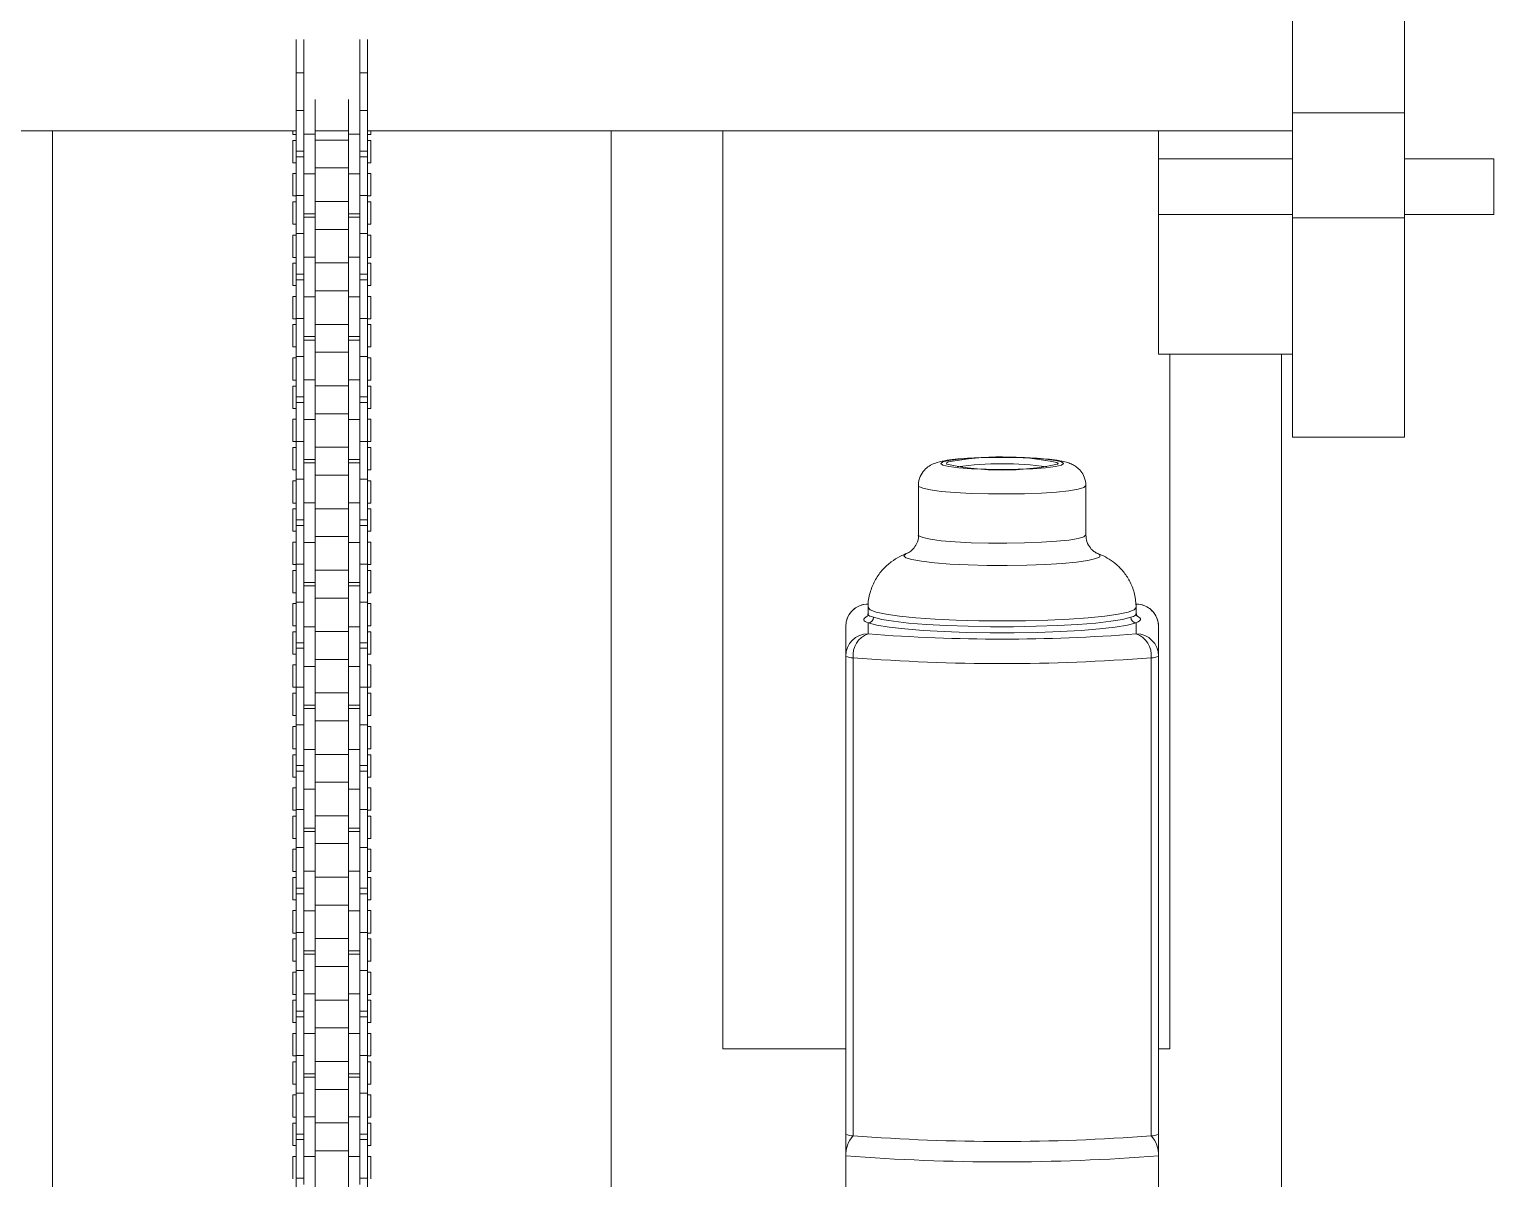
# Model space of a CAD drawing. Header units: millimetres. Extents: x 174 to 988, y 116 to 750.
# Drawn here: x 301.5 to 367.1, y 560.5 to 612 of the extents above; entities that cross this region are included whole.
import ezdxf

# ---------------------------------------------------------------- set-up
doc = ezdxf.new("R2010")
doc.units = ezdxf.units.MM

msp = doc.modelspace()

# ---------------------------------------------------------------- linework, layer by layer
at = {"color": 7, "linetype": 'Continuous', "lineweight": 15}
for p, q in [((358.084, 612.455), (358.084, 607.455)), ((363.084, 612.455), (363.084, 608.257)), ((313.484, 611.539), (313.484, 610.05)), ((313.834, 611.539), (313.834, 610.05)), ((316.334, 611.539), (316.334, 610.05)), ((316.684, 611.539), (316.684, 610.05)), ((313.484, 610.05), (313.834, 610.05)), ((313.484, 610.05), (313.484, 608.356)), ((313.834, 610.05), (313.834, 608.556)), ((316.684, 610.05), (316.334, 610.05)), ((316.334, 610.05), (316.334, 608.556)), ((316.684, 610.05), (316.684, 608.356)), ((313.484, 608.356), (313.484, 606.538)), ((313.484, 608.356), (313.834, 608.356)), ((313.834, 608.556), (313.834, 607.302)), ((314.334, 608.851), (314.334, 607.302)), ((315.834, 608.851), (315.834, 607.302)), ((316.334, 608.556), (316.334, 607.302)), ((316.684, 608.356), (316.334, 608.356)), ((316.684, 608.356), (316.684, 606.538)), ((363.084, 608.257), (358.084, 608.257)), ((363.084, 603.558), (363.084, 608.257)), ((313.484, 607.455), (272.084, 607.455)), ((302.584, 607.455), (302.584, 547.102)), ((313.334, 607.288), (313.334, 607.455)), ((313.334, 607.288), (313.484, 607.288)), ((313.484, 607.023), (313.334, 607.023)), ((313.334, 607.023), (313.334, 606.023)), ((313.834, 607.302), (314.334, 607.302)), ((313.834, 607.302), (313.834, 605.525)), ((315.834, 607.455), (314.334, 607.455)), ((314.334, 607.302), (314.334, 605.525)), ((314.334, 607.038), (315.834, 607.038)), ((316.334, 607.302), (315.834, 607.302)), ((315.834, 607.302), (315.834, 605.525)), ((316.334, 607.302), (316.334, 605.525)), ((358.084, 607.455), (316.684, 607.455)), ((316.684, 607.288), (316.834, 607.288)), ((316.834, 607.023), (316.684, 607.023)), ((316.834, 607.288), (316.834, 607.455)), ((316.834, 607.023), (316.834, 606.023)), ((327.584, 607.455), (327.584, 547.102)), ((332.584, 607.455), (332.584, 566.355)), ((352.084, 606.205), (352.084, 607.455)), ((358.084, 603.558), (358.084, 607.455)), ((313.484, 606.538), (313.834, 606.538)), ((313.484, 606.288), (313.484, 606.538)), ((313.834, 606.288), (313.484, 606.288)), ((313.484, 606.288), (313.484, 604.55)), ((316.334, 606.538), (316.684, 606.538)), ((316.684, 606.288), (316.334, 606.288)), ((316.684, 606.288), (316.684, 606.538)), ((316.684, 606.288), (316.684, 604.55)), ((313.334, 606.023), (313.484, 606.023)), ((315.834, 605.788), (314.334, 605.788)), ((316.684, 606.023), (316.834, 606.023)), ((358.084, 606.205), (352.084, 606.205)), ((352.084, 606.205), (352.084, 603.705)), ((367.084, 606.205), (363.084, 606.205)), ((367.084, 606.205), (367.084, 603.705)), ((313.484, 605.538), (313.334, 605.538)), ((313.334, 604.538), (313.334, 605.538)), ((313.834, 605.525), (313.834, 604.279)), ((313.834, 605.525), (314.334, 605.525)), ((314.334, 605.525), (314.334, 603.738)), ((316.334, 605.525), (315.834, 605.525)), ((315.834, 605.525), (315.834, 603.738)), ((316.334, 605.525), (316.334, 604.279)), ((316.834, 605.538), (316.684, 605.538)), ((316.834, 604.538), (316.834, 605.538)), ((313.334, 604.538), (313.484, 604.538)), ((313.484, 604.55), (313.834, 604.55)), ((313.484, 604.55), (313.484, 602.856)), ((313.834, 604.279), (313.834, 603.056)), ((314.334, 604.288), (315.834, 604.288)), ((316.684, 604.55), (316.334, 604.55)), ((316.334, 604.279), (316.334, 603.056)), ((316.684, 604.55), (316.684, 602.856)), ((316.684, 604.538), (316.834, 604.538)), ((313.484, 604.273), (313.334, 604.273)), ((313.334, 604.273), (313.334, 603.273)), ((313.834, 603.738), (314.334, 603.738)), ((314.334, 603.588), (314.334, 603.738)), ((315.834, 603.738), (316.334, 603.738)), ((315.834, 603.588), (315.834, 603.738)), ((316.834, 604.273), (316.684, 604.273)), ((316.834, 604.273), (316.834, 603.273)), ((352.084, 603.705), (358.084, 603.705)), ((352.084, 597.455), (352.084, 603.705)), ((363.084, 603.705), (367.084, 603.705)), ((313.334, 603.273), (313.484, 603.273)), ((314.334, 603.588), (313.834, 603.588)), ((313.834, 603.056), (313.834, 601.802)), ((314.334, 603.588), (314.334, 601.802)), ((315.834, 603.038), (314.334, 603.038)), ((316.334, 603.588), (315.834, 603.588)), ((315.834, 603.588), (315.834, 601.802)), ((316.334, 603.056), (316.334, 601.802)), ((316.684, 603.273), (316.834, 603.273)), ((363.084, 603.558), (358.084, 603.558)), ((358.084, 603.558), (358.084, 601.84)), ((363.084, 603.558), (363.084, 593.741)), ((313.484, 602.788), (313.334, 602.788)), ((313.334, 601.788), (313.334, 602.788)), ((313.484, 602.856), (313.484, 601.038)), ((313.484, 602.856), (313.834, 602.856)), ((316.684, 602.856), (316.334, 602.856)), ((316.684, 602.856), (316.684, 601.038)), ((316.834, 602.788), (316.684, 602.788)), ((316.834, 601.788), (316.834, 602.788)), ((313.334, 601.788), (313.484, 601.788)), ((313.834, 601.802), (314.334, 601.802)), ((313.834, 601.802), (313.834, 600.025)), ((314.334, 601.802), (314.334, 600.025)), ((316.334, 601.802), (315.834, 601.802)), ((315.834, 601.802), (315.834, 600.025)), ((316.334, 601.802), (316.334, 600.025)), ((316.684, 601.788), (316.834, 601.788)), ((358.084, 597.455), (358.084, 601.84)), ((313.484, 601.526), (313.334, 601.526)), ((313.334, 601.526), (313.334, 600.526)), ((313.484, 601.038), (313.834, 601.038)), ((313.484, 600.788), (313.484, 601.038)), ((314.334, 601.538), (315.834, 601.538)), ((316.334, 601.038), (316.684, 601.038)), ((316.834, 601.526), (316.684, 601.526)), ((316.684, 600.788), (316.684, 601.038)), ((316.834, 601.526), (316.834, 600.526)), ((313.334, 600.526), (313.484, 600.526)), ((313.834, 600.788), (313.484, 600.788)), ((313.484, 600.788), (313.484, 599.05)), ((316.684, 600.788), (316.334, 600.788)), ((316.684, 600.788), (316.684, 599.05)), ((316.684, 600.526), (316.834, 600.526)), ((313.484, 600.038), (313.334, 600.038)), ((313.334, 599.038), (313.334, 600.038)), ((313.834, 600.025), (313.834, 598.779)), ((313.834, 600.025), (314.334, 600.025)), ((315.834, 600.288), (314.334, 600.288)), ((314.334, 600.025), (314.334, 598.238)), ((316.334, 600.025), (315.834, 600.025)), ((315.834, 600.025), (315.834, 598.238)), ((316.334, 600.025), (316.334, 598.779)), ((316.834, 600.038), (316.684, 600.038)), ((316.834, 599.038), (316.834, 600.038)), ((313.334, 599.038), (313.484, 599.038)), ((313.484, 599.05), (313.834, 599.05)), ((313.484, 599.05), (313.484, 597.356)), ((316.684, 599.05), (316.334, 599.05)), ((316.684, 599.05), (316.684, 597.356)), ((316.684, 599.038), (316.834, 599.038)), ((313.484, 598.776), (313.334, 598.776)), ((313.334, 598.776), (313.334, 597.776)), ((313.834, 598.779), (313.834, 597.556)), ((314.334, 598.788), (315.834, 598.788)), ((316.334, 598.779), (316.334, 597.556)), ((316.834, 598.776), (316.684, 598.776)), ((316.834, 598.776), (316.834, 597.776)), ((313.334, 597.776), (313.484, 597.776)), ((313.834, 598.238), (314.334, 598.238)), ((314.334, 598.088), (313.834, 598.088)), ((314.334, 598.088), (314.334, 598.238)), ((314.334, 598.088), (314.334, 596.302)), ((315.834, 598.238), (316.334, 598.238)), ((315.834, 598.088), (315.834, 598.238)), ((316.334, 598.088), (315.834, 598.088)), ((315.834, 598.088), (315.834, 596.302)), ((316.684, 597.776), (316.834, 597.776)), ((313.484, 597.288), (313.334, 597.288)), ((313.334, 596.288), (313.334, 597.288)), ((313.484, 597.356), (313.484, 595.538)), ((313.484, 597.356), (313.834, 597.356)), ((313.834, 597.556), (313.834, 596.302)), ((315.834, 597.538), (314.334, 597.538)), ((316.334, 597.556), (316.334, 596.302)), ((316.684, 597.356), (316.334, 597.356)), ((316.684, 597.356), (316.684, 595.538)), ((316.834, 597.288), (316.684, 597.288)), ((316.834, 596.288), (316.834, 597.288)), ((352.084, 597.455), (358.084, 597.455)), ((352.584, 566.355), (352.584, 597.455)), ((357.584, 542.11), (357.584, 597.455)), ((358.084, 597.455), (358.084, 593.741)), ((313.334, 596.288), (313.484, 596.288)), ((313.484, 596.026), (313.334, 596.026)), ((313.334, 596.026), (313.334, 595.026)), ((313.834, 596.302), (314.334, 596.302)), ((313.834, 596.302), (313.834, 594.525)), ((314.334, 596.302), (314.334, 594.525)), ((314.334, 596.038), (315.834, 596.038)), ((316.334, 596.302), (315.834, 596.302)), ((315.834, 596.302), (315.834, 594.525)), ((316.334, 596.302), (316.334, 594.525)), ((316.684, 596.288), (316.834, 596.288)), ((316.834, 596.026), (316.684, 596.026)), ((316.834, 596.026), (316.834, 595.026)), ((313.484, 595.538), (313.834, 595.538)), ((313.484, 595.288), (313.484, 595.538)), ((313.834, 595.288), (313.484, 595.288)), ((313.484, 595.288), (313.484, 593.55)), ((316.334, 595.538), (316.684, 595.538)), ((316.684, 595.288), (316.334, 595.288)), ((316.684, 595.288), (316.684, 595.538)), ((316.684, 595.288), (316.684, 593.55)), ((313.334, 595.026), (313.484, 595.026)), ((313.484, 594.538), (313.334, 594.538)), ((313.334, 593.538), (313.334, 594.538)), ((313.834, 594.525), (313.834, 593.279)), ((313.834, 594.525), (314.334, 594.525)), ((315.834, 594.788), (314.334, 594.788)), ((314.334, 594.525), (314.334, 592.738)), ((316.334, 594.525), (315.834, 594.525)), ((315.834, 594.525), (315.834, 592.738)), ((316.334, 594.525), (316.334, 593.279)), ((316.684, 595.026), (316.834, 595.026)), ((316.834, 594.538), (316.684, 594.538)), ((316.834, 593.538), (316.834, 594.538)), ((313.334, 593.538), (313.484, 593.538)), ((313.484, 593.276), (313.334, 593.276)), ((313.334, 593.276), (313.334, 592.276)), ((313.484, 593.55), (313.834, 593.55)), ((313.484, 593.55), (313.484, 591.856)), ((313.834, 593.279), (313.834, 592.056)), ((314.334, 593.288), (315.834, 593.288)), ((316.684, 593.55), (316.334, 593.55)), ((316.334, 593.279), (316.334, 592.056)), ((316.684, 593.55), (316.684, 591.856)), ((316.684, 593.538), (316.834, 593.538)), ((316.834, 593.276), (316.684, 593.276)), ((316.834, 593.276), (316.834, 592.276)), ((363.084, 593.741), (358.084, 593.741)), ((313.834, 592.738), (314.334, 592.738)), ((314.334, 592.588), (313.834, 592.588)), ((314.334, 592.588), (314.334, 592.738)), ((314.334, 592.588), (314.334, 590.802)), ((315.834, 592.738), (316.334, 592.738)), ((315.834, 592.588), (315.834, 592.738)), ((316.334, 592.588), (315.834, 592.588)), ((315.834, 592.588), (315.834, 590.802)), ((313.334, 592.276), (313.484, 592.276)), ((313.484, 591.856), (313.484, 590.038)), ((313.484, 591.856), (313.834, 591.856)), ((313.834, 592.056), (313.834, 590.802)), ((315.834, 592.038), (314.334, 592.038)), ((316.334, 592.056), (316.334, 590.802)), ((316.684, 591.856), (316.334, 591.856)), ((316.684, 592.276), (316.834, 592.276)), ((316.684, 591.856), (316.684, 590.038)), ((313.484, 591.788), (313.334, 591.788)), ((313.334, 590.788), (313.334, 591.788)), ((316.834, 591.788), (316.684, 591.788)), ((316.834, 590.788), (316.834, 591.788)), ((341.334, 591.568), (341.334, 589.36)), ((348.834, 589.36), (348.834, 591.568)), ((313.334, 590.788), (313.484, 590.788)), ((313.484, 590.526), (313.334, 590.526)), ((313.334, 590.526), (313.334, 589.526)), ((313.834, 590.802), (314.334, 590.802)), ((313.834, 590.802), (313.834, 589.025)), ((314.334, 590.802), (314.334, 589.025)), ((314.334, 590.538), (315.834, 590.538)), ((316.334, 590.802), (315.834, 590.802)), ((315.834, 590.802), (315.834, 589.025)), ((316.334, 590.802), (316.334, 589.025)), ((316.684, 590.788), (316.834, 590.788)), ((316.834, 590.526), (316.684, 590.526)), ((316.834, 590.526), (316.834, 589.526)), ((313.484, 590.038), (313.834, 590.038)), ((313.484, 589.788), (313.484, 590.038)), ((316.334, 590.038), (316.684, 590.038)), ((316.684, 589.788), (316.684, 590.038)), ((313.334, 589.526), (313.484, 589.526)), ((313.834, 589.788), (313.484, 589.788)), ((313.484, 589.788), (313.484, 588.05)), ((315.834, 589.288), (314.334, 589.288)), ((316.684, 589.788), (316.334, 589.788)), ((316.684, 589.788), (316.684, 588.05)), ((316.684, 589.526), (316.834, 589.526)), ((313.484, 589.038), (313.334, 589.038)), ((313.334, 588.038), (313.334, 589.038)), ((313.834, 589.025), (314.334, 589.025)), ((313.834, 589.025), (313.834, 587.779)), ((314.334, 589.025), (314.334, 587.238)), ((316.334, 589.025), (315.834, 589.025)), ((315.834, 589.025), (315.834, 587.238)), ((316.334, 589.025), (316.334, 587.779)), ((316.834, 589.038), (316.684, 589.038)), ((316.834, 588.038), (316.834, 589.038)), ((340.794, 588.524), (340.874, 588.555)), ((349.306, 588.551), (349.362, 588.53)), ((313.334, 588.038), (313.484, 588.038)), ((313.484, 588.05), (313.834, 588.05)), ((313.484, 588.05), (313.484, 586.356)), ((316.684, 588.05), (316.334, 588.05)), ((316.684, 588.05), (316.684, 586.356)), ((316.684, 588.038), (316.834, 588.038)), ((313.484, 587.776), (313.334, 587.776)), ((313.334, 587.776), (313.334, 586.776)), ((313.834, 587.779), (313.834, 586.356)), ((314.334, 587.788), (315.834, 587.788)), ((316.334, 587.779), (316.334, 586.356)), ((316.834, 587.776), (316.684, 587.776)), ((316.834, 587.776), (316.834, 586.776)), ((313.334, 586.776), (313.484, 586.776)), ((313.834, 587.238), (314.334, 587.238)), ((314.334, 587.088), (313.834, 587.088)), ((314.334, 587.088), (314.334, 587.238)), ((314.334, 587.088), (314.334, 585.252)), ((315.834, 587.238), (316.334, 587.238)), ((315.834, 587.088), (315.834, 587.238)), ((316.334, 587.088), (315.834, 587.088)), ((315.834, 587.088), (315.834, 585.252)), ((316.684, 586.776), (316.834, 586.776)), ((313.484, 586.288), (313.334, 586.288)), ((313.334, 585.288), (313.334, 586.288)), ((313.484, 586.356), (313.484, 584.538)), ((313.484, 586.356), (313.834, 586.356)), ((313.834, 586.356), (313.834, 585.252)), ((315.834, 586.538), (314.334, 586.538)), ((316.334, 586.356), (316.334, 585.252)), ((316.684, 586.356), (316.334, 586.356)), ((316.684, 586.356), (316.684, 584.538)), ((316.834, 586.288), (316.684, 586.288)), ((316.834, 585.288), (316.834, 586.288)), ((338.996, 586.263), (339.084, 586.262)), ((339.084, 586.107), (339.084, 585.824)), ((351.084, 586.262), (351.172, 586.263)), ((351.084, 585.824), (351.084, 586.107)), ((313.334, 585.288), (313.484, 585.288)), ((316.684, 585.288), (316.834, 585.288)), ((339.084, 585.424), (339.084, 584.932)), ((351.084, 584.932), (351.084, 585.424)), ((313.484, 585.026), (313.334, 585.026)), ((313.334, 585.026), (313.334, 584.026)), ((313.834, 585.252), (314.334, 585.252)), ((313.834, 585.252), (313.834, 583.476)), ((314.334, 585.252), (314.334, 583.476)), ((314.334, 585.038), (315.834, 585.038)), ((316.334, 585.252), (315.834, 585.252)), ((315.834, 585.252), (315.834, 583.476)), ((316.334, 585.252), (316.334, 583.476)), ((316.834, 585.026), (316.684, 585.026)), ((316.834, 585.026), (316.834, 584.026)), ((338.084, 583.937), (338.084, 585.267)), ((352.084, 585.267), (352.084, 583.937)), ((313.334, 584.026), (313.484, 584.026)), ((313.484, 584.538), (313.834, 584.538)), ((313.484, 584.291), (313.484, 584.538)), ((313.834, 584.291), (313.484, 584.291)), ((313.484, 584.291), (313.484, 582.552)), ((316.334, 584.538), (316.684, 584.538)), ((316.684, 584.291), (316.334, 584.291)), ((316.684, 584.291), (316.684, 584.538)), ((316.684, 584.291), (316.684, 582.552)), ((316.684, 584.026), (316.834, 584.026)), ((313.484, 583.541), (313.334, 583.541)), ((313.334, 582.541), (313.334, 583.541)), ((313.834, 583.476), (314.334, 583.476)), ((313.834, 583.476), (313.834, 582.281)), ((315.834, 583.791), (314.334, 583.791)), ((314.334, 583.476), (314.334, 581.741)), ((316.334, 583.476), (315.834, 583.476)), ((315.834, 583.476), (315.834, 581.741)), ((316.334, 583.476), (316.334, 582.281)), ((316.834, 583.541), (316.684, 583.541)), ((316.834, 582.541), (316.834, 583.541)), ((338.084, 562.543), (338.084, 583.937)), ((338.417, 583.863), (338.417, 562.469)), ((351.751, 562.469), (351.751, 583.863)), ((352.084, 583.937), (352.084, 562.543)), ((313.334, 582.541), (313.484, 582.541)), ((313.484, 582.276), (313.334, 582.276)), ((313.334, 582.276), (313.334, 581.276)), ((313.484, 582.552), (313.834, 582.552)), ((313.484, 582.552), (313.484, 580.859)), ((313.834, 582.281), (313.834, 580.859)), ((314.334, 582.291), (315.834, 582.291)), ((316.684, 582.552), (316.334, 582.552)), ((316.334, 582.281), (316.334, 580.859)), ((316.684, 582.552), (316.684, 580.859)), ((316.684, 582.541), (316.834, 582.541)), ((316.834, 582.276), (316.684, 582.276)), ((316.834, 582.276), (316.834, 581.276)), ((313.834, 581.741), (314.334, 581.741)), ((314.334, 581.591), (313.834, 581.591)), ((314.334, 581.591), (314.334, 581.741)), ((314.334, 581.591), (314.334, 579.754)), ((315.834, 581.741), (316.334, 581.741)), ((315.834, 581.591), (315.834, 581.741)), ((316.334, 581.591), (315.834, 581.591)), ((315.834, 581.591), (315.834, 579.754)), ((313.334, 581.276), (313.484, 581.276)), ((313.484, 580.791), (313.334, 580.791)), ((313.334, 579.791), (313.334, 580.791)), ((313.484, 580.859), (313.484, 579.041)), ((313.484, 580.859), (313.834, 580.859)), ((313.834, 580.859), (313.834, 579.754)), ((315.834, 581.041), (314.334, 581.041)), ((316.334, 580.859), (316.334, 579.754)), ((316.684, 580.859), (316.334, 580.859)), ((316.684, 581.276), (316.834, 581.276)), ((316.684, 580.859), (316.684, 579.041)), ((316.834, 580.791), (316.684, 580.791)), ((316.834, 579.791), (316.834, 580.791)), ((313.334, 579.791), (313.484, 579.791)), ((313.484, 579.526), (313.334, 579.526)), ((313.334, 579.526), (313.334, 578.526)), ((313.834, 579.754), (314.334, 579.754)), ((313.834, 579.754), (313.834, 577.979)), ((314.334, 579.754), (314.334, 577.979)), ((314.334, 579.541), (315.834, 579.541)), ((316.334, 579.754), (315.834, 579.754)), ((315.834, 579.754), (315.834, 577.979)), ((316.334, 579.754), (316.334, 577.979)), ((316.684, 579.791), (316.834, 579.791)), ((316.834, 579.526), (316.684, 579.526)), ((316.834, 579.526), (316.834, 578.526)), ((313.484, 579.041), (313.834, 579.041)), ((313.484, 578.793), (313.484, 579.041)), ((313.834, 578.793), (313.484, 578.793)), ((313.484, 578.793), (313.484, 577.065)), ((316.334, 579.041), (316.684, 579.041)), ((316.684, 578.793), (316.334, 578.793)), ((316.684, 578.793), (316.684, 579.041)), ((316.684, 578.793), (316.684, 577.065)), ((313.334, 578.526), (313.484, 578.526)), ((315.834, 578.293), (314.334, 578.293)), ((316.684, 578.526), (316.834, 578.526)), ((313.484, 578.043), (313.334, 578.043)), ((313.334, 577.043), (313.334, 578.043)), ((313.834, 577.979), (314.334, 577.979)), ((313.834, 577.979), (313.834, 576.793)), ((314.334, 577.979), (314.334, 576.243)), ((316.334, 577.979), (315.834, 577.979)), ((315.834, 577.979), (315.834, 576.243)), ((316.334, 577.979), (316.334, 576.793)), ((316.834, 578.043), (316.684, 578.043)), ((316.834, 577.043), (316.834, 578.043)), ((313.334, 577.043), (313.484, 577.043)), ((313.484, 576.776), (313.334, 576.776)), ((313.334, 576.776), (313.334, 575.776)), ((313.484, 577.065), (313.834, 577.065)), ((313.484, 577.065), (313.484, 575.371)), ((313.834, 576.793), (313.834, 575.571)), ((314.334, 576.793), (315.834, 576.793)), ((316.684, 577.065), (316.334, 577.065)), ((316.334, 576.793), (316.334, 575.571)), ((316.684, 577.065), (316.684, 575.371)), ((316.684, 577.043), (316.834, 577.043)), ((316.834, 576.776), (316.684, 576.776)), ((316.834, 576.776), (316.834, 575.776)), ((313.834, 576.243), (314.334, 576.243)), ((314.334, 576.093), (314.334, 576.243)), ((315.834, 576.243), (316.334, 576.243)), ((315.834, 576.093), (315.834, 576.243)), ((313.334, 575.776), (313.484, 575.776)), ((314.334, 576.093), (313.834, 576.093)), ((313.834, 575.571), (313.834, 574.318)), ((314.334, 576.093), (314.334, 574.318)), ((315.834, 575.543), (314.334, 575.543)), ((316.334, 576.093), (315.834, 576.093)), ((315.834, 576.093), (315.834, 574.318)), ((316.334, 575.571), (316.334, 574.318)), ((316.684, 575.776), (316.834, 575.776)), ((313.484, 575.293), (313.334, 575.293)), ((313.334, 574.293), (313.334, 575.293)), ((313.484, 575.371), (313.834, 575.371)), ((313.484, 575.371), (313.484, 573.543)), ((316.684, 575.371), (316.334, 575.371)), ((316.684, 575.371), (316.684, 573.543)), ((316.834, 575.293), (316.684, 575.293)), ((316.834, 574.293), (316.834, 575.293)), ((313.334, 574.293), (313.484, 574.293)), ((313.834, 574.318), (314.334, 574.318)), ((313.834, 574.318), (313.834, 572.541)), ((314.334, 574.318), (314.334, 572.541)), ((316.334, 574.318), (315.834, 574.318)), ((315.834, 574.318), (315.834, 572.541)), ((316.334, 574.318), (316.334, 572.541)), ((316.684, 574.293), (316.834, 574.293)), ((313.484, 574.028), (313.334, 574.028)), ((313.334, 574.028), (313.334, 573.028)), ((313.484, 573.543), (313.834, 573.543)), ((313.484, 573.293), (313.484, 573.543)), ((314.334, 574.043), (315.834, 574.043)), ((316.334, 573.543), (316.684, 573.543)), ((316.834, 574.028), (316.684, 574.028)), ((316.684, 573.293), (316.684, 573.543)), ((316.834, 574.028), (316.834, 573.028)), ((313.334, 573.028), (313.484, 573.028)), ((313.834, 573.293), (313.484, 573.293)), ((313.484, 573.293), (313.484, 571.565)), ((316.684, 573.293), (316.334, 573.293)), ((316.684, 573.293), (316.684, 571.565)), ((316.684, 573.028), (316.834, 573.028)), ((313.484, 572.543), (313.334, 572.543)), ((313.334, 571.543), (313.334, 572.543)), ((313.834, 572.541), (314.334, 572.541)), ((313.834, 572.541), (313.834, 571.278)), ((315.834, 572.793), (314.334, 572.793)), ((314.334, 572.541), (314.334, 570.743)), ((316.334, 572.541), (315.834, 572.541)), ((315.834, 572.541), (315.834, 570.743)), ((316.334, 572.541), (316.334, 571.278)), ((316.834, 572.543), (316.684, 572.543)), ((316.834, 571.543), (316.834, 572.543)), ((313.334, 571.543), (313.484, 571.543)), ((313.484, 571.565), (313.834, 571.565)), ((313.484, 571.565), (313.484, 569.871)), ((316.684, 571.565), (316.334, 571.565)), ((316.684, 571.565), (316.684, 569.871)), ((316.684, 571.543), (316.834, 571.543)), ((313.484, 571.278), (313.334, 571.278)), ((313.334, 571.278), (313.334, 570.278)), ((313.834, 571.278), (313.834, 570.071)), ((314.334, 571.293), (315.834, 571.293)), ((316.334, 571.278), (316.334, 570.071)), ((316.834, 571.278), (316.684, 571.278)), ((316.834, 571.278), (316.834, 570.278)), ((313.334, 570.278), (313.484, 570.278)), ((313.834, 570.743), (314.334, 570.743)), ((314.334, 570.594), (313.834, 570.594)), ((314.334, 570.594), (314.334, 570.743)), ((314.334, 570.594), (314.334, 568.818)), ((315.834, 570.743), (316.334, 570.743)), ((315.834, 570.594), (315.834, 570.743)), ((316.334, 570.594), (315.834, 570.594)), ((315.834, 570.594), (315.834, 568.818)), ((316.684, 570.278), (316.834, 570.278)), ((313.484, 569.794), (313.334, 569.794)), ((313.334, 568.794), (313.334, 569.794)), ((313.484, 569.871), (313.484, 568.044)), ((313.484, 569.871), (313.834, 569.871)), ((313.834, 570.071), (313.834, 568.818)), ((315.834, 570.044), (314.334, 570.044)), ((316.334, 570.071), (316.334, 568.818)), ((316.684, 569.871), (316.334, 569.871)), ((316.684, 569.871), (316.684, 568.044)), ((316.834, 569.794), (316.684, 569.794)), ((316.834, 568.794), (316.834, 569.794)), ((313.334, 568.794), (313.484, 568.794)), ((313.484, 568.53), (313.334, 568.53)), ((313.334, 568.53), (313.334, 567.53)), ((313.834, 568.818), (314.334, 568.818)), ((313.834, 568.818), (313.834, 567.041)), ((314.334, 568.818), (314.334, 567.041)), ((314.334, 568.544), (315.834, 568.544)), ((316.334, 568.818), (315.834, 568.818)), ((315.834, 568.818), (315.834, 567.041)), ((316.334, 568.818), (316.334, 567.041)), ((316.684, 568.794), (316.834, 568.794)), ((316.834, 568.53), (316.684, 568.53)), ((316.834, 568.53), (316.834, 567.53)), ((313.484, 568.044), (313.834, 568.044)), ((313.484, 567.794), (313.484, 568.044)), ((313.834, 567.794), (313.484, 567.794)), ((313.484, 567.794), (313.484, 566.065)), ((316.334, 568.044), (316.684, 568.044)), ((316.684, 567.794), (316.334, 567.794)), ((316.684, 567.794), (316.684, 568.044)), ((316.684, 567.794), (316.684, 566.065)), ((313.334, 567.53), (313.484, 567.53)), ((313.484, 567.044), (313.334, 567.044)), ((313.334, 566.044), (313.334, 567.044)), ((313.834, 567.041), (314.334, 567.041)), ((313.834, 567.041), (313.834, 565.78)), ((315.834, 567.294), (314.334, 567.294)), ((314.334, 567.041), (314.334, 565.244)), ((316.334, 567.041), (315.834, 567.041)), ((315.834, 567.041), (315.834, 565.244)), ((316.334, 567.041), (316.334, 565.78)), ((316.684, 567.53), (316.834, 567.53)), ((316.834, 567.044), (316.684, 567.044)), ((316.834, 566.044), (316.834, 567.044)), ((338.084, 566.355), (332.584, 566.355)), ((352.584, 566.355), (352.084, 566.355)), ((313.334, 566.044), (313.484, 566.044)), ((313.484, 565.78), (313.334, 565.78)), ((313.334, 565.78), (313.334, 564.78)), ((313.484, 566.065), (313.834, 566.065)), ((313.484, 566.065), (313.484, 564.372)), ((313.834, 565.78), (313.834, 564.571)), ((314.334, 565.794), (315.834, 565.794)), ((316.684, 566.065), (316.334, 566.065)), ((316.334, 565.78), (316.334, 564.571)), ((316.684, 566.065), (316.684, 564.372)), ((316.684, 566.044), (316.834, 566.044)), ((316.834, 565.78), (316.684, 565.78)), ((316.834, 565.78), (316.834, 564.78)), ((313.834, 565.244), (314.334, 565.244)), ((314.334, 565.094), (313.834, 565.094)), ((314.334, 565.094), (314.334, 565.244)), ((314.334, 565.094), (314.334, 563.318)), ((315.834, 565.244), (316.334, 565.244)), ((315.834, 565.094), (315.834, 565.244)), ((316.334, 565.094), (315.834, 565.094)), ((315.834, 565.094), (315.834, 563.318)), ((313.334, 564.78), (313.484, 564.78)), ((313.484, 564.372), (313.484, 562.544)), ((313.484, 564.372), (313.834, 564.372)), ((313.834, 564.571), (313.834, 563.318)), ((315.834, 564.544), (314.334, 564.544)), ((316.334, 564.571), (316.334, 563.318)), ((316.684, 564.372), (316.334, 564.372)), ((316.684, 564.78), (316.834, 564.78)), ((316.684, 564.372), (316.684, 562.544)), ((313.484, 564.294), (313.334, 564.294)), ((313.334, 563.294), (313.334, 564.294)), ((316.834, 564.294), (316.684, 564.294)), ((316.834, 563.294), (316.834, 564.294)), ((313.334, 563.294), (313.484, 563.294)), ((313.484, 563.03), (313.334, 563.03)), ((313.334, 563.03), (313.334, 562.03)), ((313.834, 563.318), (314.334, 563.318)), ((313.834, 563.318), (313.834, 561.541)), ((314.334, 563.318), (314.334, 561.541)), ((314.334, 563.044), (315.834, 563.044)), ((316.334, 563.318), (315.834, 563.318)), ((315.834, 563.318), (315.834, 561.541)), ((316.334, 563.318), (316.334, 561.541)), ((316.684, 563.294), (316.834, 563.294)), ((316.834, 563.03), (316.684, 563.03)), ((316.834, 563.03), (316.834, 562.03)), ((313.484, 562.544), (313.834, 562.544)), ((313.484, 562.294), (313.484, 562.544)), ((316.334, 562.544), (316.684, 562.544)), ((316.684, 562.294), (316.684, 562.544)), ((313.334, 562.03), (313.484, 562.03)), ((313.834, 562.294), (313.484, 562.294)), ((313.484, 562.294), (313.484, 560.566)), ((315.834, 561.794), (314.334, 561.794)), ((316.684, 562.294), (316.334, 562.294)), ((316.684, 562.294), (316.684, 560.566)), ((316.684, 562.03), (316.834, 562.03)), ((313.484, 561.544), (313.334, 561.544)), ((313.334, 560.544), (313.334, 561.544)), ((313.834, 561.541), (313.834, 560.28)), ((313.834, 561.541), (314.334, 561.541)), ((314.334, 561.541), (314.334, 559.744)), ((316.334, 561.541), (315.834, 561.541)), ((315.834, 561.541), (315.834, 559.744)), ((316.334, 561.541), (316.334, 560.28)), ((316.834, 561.544), (316.684, 561.544)), ((316.834, 560.544), (316.834, 561.544)), ((338.084, 561.57), (338.084, 554.969)), ((352.084, 561.57), (352.084, 554.969)), ((313.484, 560.566), (313.834, 560.566)), ((313.484, 560.566), (313.484, 558.872)), ((316.684, 560.566), (316.334, 560.566)), ((316.684, 560.566), (316.684, 558.872))]:
    msp.add_line(p, q, dxfattribs=at)
at = {"color": 8, "linetype": 'Continuous', "lineweight": 15}
for p, q in [((347.536, 592.611), (347.584, 592.563)), ((347.584, 592.563), (347.566, 592.533)), ((339.084, 586.262), (339.084, 586.107)), ((351.084, 586.107), (351.084, 586.262)), ((339.084, 585.791), (339.084, 585.771))]:
    msp.add_line(p, q, dxfattribs=at)
at = {"color": 7, "linetype": 'Continuous', "lineweight": 15, "flags": 128}
for points in [[(347.834, 592.563), (347.74, 592.633), (347.466, 592.699), (347.029, 592.755), (346.459, 592.799), (345.796, 592.826), (345.084, 592.835), (344.372, 592.826), (343.709, 592.799), (343.139, 592.755), (342.702, 592.699), (342.428, 592.633), (342.334, 592.563), (342.428, 592.492), (342.702, 592.426), (343.139, 592.37), (343.709, 592.327), (344.372, 592.299), (345.084, 592.29), (345.796, 592.299), (346.459, 592.327), (347.029, 592.37), (347.466, 592.426), (347.74, 592.492), (347.834, 592.563)], [(351.084, 585.424), (350.697, 585.325), (350.145, 585.234), (349.445, 585.153), (348.616, 585.086), (347.684, 585.034), (346.675, 584.998), (345.62, 584.98), (344.548, 584.98), (343.493, 584.998), (342.484, 585.034), (341.552, 585.086), (340.723, 585.153), (340.023, 585.234), (339.471, 585.325), (339.084, 585.424)], [(339.324, 585.679), (339.695, 585.584), (340.225, 585.497), (340.898, 585.42), (341.693, 585.355), (342.588, 585.305), (343.557, 585.271), (344.57, 585.253), (345.598, 585.253), (346.611, 585.271), (347.58, 585.305), (348.475, 585.355), (349.27, 585.42), (349.943, 585.497), (350.473, 585.584), (350.844, 585.679)]]:
    msp.add_lwpolyline(points, dxfattribs=at)
at = {"color": 8, "linetype": 'Continuous', "lineweight": 15, "flags": 128}
for points in [[(342.601, 592.534), (342.607, 592.596), (342.671, 592.628)], [(348.834, 591.568), (348.746, 591.488), (348.487, 591.412), (348.069, 591.343), (347.512, 591.284), (346.841, 591.239), (346.087, 591.209), (345.287, 591.196), (344.477, 591.201), (343.696, 591.222), (342.98, 591.26), (342.362, 591.312), (341.871, 591.376), (341.53, 591.449), (341.356, 591.527), (341.334, 591.567)], [(341.334, 589.36), (341.356, 589.32), (341.53, 589.242), (341.871, 589.169), (342.362, 589.105), (342.98, 589.053), (343.696, 589.015), (344.477, 588.993), (345.287, 588.989), (346.087, 589.002), (346.841, 589.032), (347.512, 589.077), (348.069, 589.135), (348.487, 589.204), (348.746, 589.28), (348.834, 589.36)], [(349.362, 588.53), (349.454, 588.475), (349.454, 588.387), (349.275, 588.3), (348.925, 588.219), (348.417, 588.147), (347.773, 588.086), (347.019, 588.04), (346.185, 588.009), (345.306, 587.996), (344.419, 588), (343.558, 588.022), (342.76, 588.061), (342.057, 588.115), (341.479, 588.182), (341.047, 588.259), (340.781, 588.343), (340.691, 588.431), (340.691, 588.431)], [(340.691, 588.431), (340.781, 588.518), (340.794, 588.524)], [(351.084, 586.107), (350.993, 586.004), (350.722, 585.904), (350.28, 585.81), (349.68, 585.725), (348.941, 585.652), (348.084, 585.592), (347.136, 585.548), (346.126, 585.522), (345.084, 585.512), (344.042, 585.522), (343.032, 585.548), (342.084, 585.592), (341.227, 585.652), (340.488, 585.725), (339.888, 585.81), (339.446, 585.904), (339.175, 586.004), (339.084, 586.107)]]:
    msp.add_lwpolyline(points, dxfattribs=at)
at = {"color": 7, "linetype": 'Continuous', "lineweight": 15}
for centre, radius, start, end in [((345.085, 603.868), 11.603, 257.63954, 282.34532), ((345.061, 580.158), 12.697, 78.75656, 100.84825), ((339.084, 585.267), 1, 95.06588, 180), ((339.082, 585.264), 0.998, 89.85881, 179.8579), ((351.086, 585.264), 0.998, 0.14125, 90.14162), ((351.084, 585.267), 1, 0, 84.93412), ((339.071, 585.676), 0.253, 272.93487, 0.69463), ((351.097, 585.676), 0.253, 179.30605, 267.06622), ((339.082, 583.935), 0.998, 89.86002, 179.85754), ((339.41, 583.986), 1.001, 109.03419, 187.06481), ((345.084, 661.234), 76.537, 265.50378, 274.49622), ((350.758, 583.986), 1.001, 352.93451, 70.96592), ((351.086, 583.935), 0.998, 0.14161, 90.1404), ((338.375, 584.459), 0.597, 240.90046, 274.11027), ((345.084, 669.077), 85.474, 265.5266, 274.4734), ((351.793, 584.459), 0.597, 265.88897, 299.10029), ((339.359, 561.609), 1.275, 137.57488, 181.72585), ((338.375, 563.065), 0.598, 240.90842, 274.1072), ((345.084, 647.681), 85.472, 265.52651, 274.47349), ((351.793, 563.065), 0.598, 265.89204, 299.09234), ((350.809, 561.609), 1.275, 358.273, 42.42627), ((345.084, 651.051), 89.754, 265.52691, 274.47309)]:
    msp.add_arc(centre, radius, start, end, dxfattribs=at)
at = {"color": 8, "linetype": 'Continuous', "lineweight": 15}
msp.add_arc((345.084, 577.855), 14.697, 82.15407, 97.84593, dxfattribs=at)
at = {"color": 7, "linetype": 'Continuous', "lineweight": 15}
for points, knots in [([(344.99, 592.838), (344.933, 592.839), (344.649, 592.84), (344.142, 592.826), (343.513, 592.797), (342.956, 592.752), (342.472, 592.684), (342.153, 592.617), (341.832, 592.468), (341.585, 592.268), (341.405, 591.979), (341.314, 591.717), (341.339, 591.579), (341.342, 591.564)], [0, 0, 0, 0, 0.032113, 0.161801, 0.292021, 0.423935, 0.560426, 0.714895, 0.785709, 0.847532, 0.916794, 0.991152, 1, 1, 1, 1]), ([(348.834, 591.568), (348.819, 591.7), (348.792, 591.94), (348.614, 592.224), (348.413, 592.413), (348.205, 592.533), (347.995, 592.612), (347.724, 592.679), (347.342, 592.736), (346.802, 592.787), (346.188, 592.821), (345.565, 592.839), (345.162, 592.839), (344.99, 592.838)], [0, 0, 0, 0, 0.074734, 0.135653, 0.18997, 0.242888, 0.3043, 0.388653, 0.524964, 0.64895, 0.77907, 0.905624, 1, 1, 1, 1]), ([(341.33, 589.356), (341.331, 589.348), (341.354, 589.217), (341.268, 588.977), (341.109, 588.73), (340.956, 588.602), (340.874, 588.558), (340.866, 588.555), (340.864, 588.554)], [0, 0, 0, 0, 0.017268, 0.303709, 0.53486, 0.740611, 0.932562, 1, 1, 1, 1]), ([(349.307, 588.552), (349.305, 588.553), (349.3, 588.555), (349.198, 588.609), (349.022, 588.772), (348.864, 589.042), (348.843, 589.259), (348.834, 589.36)], [0, 0, 0, 0, 0.099497, 0.312334, 0.529831, 0.780748, 1, 1, 1, 1]), ([(351.084, 586.107), (351.07, 586.31), (351.043, 586.704), (350.838, 587.238), (350.559, 587.679), (350.23, 588.026), (349.88, 588.284), (349.548, 588.462), (349.354, 588.531), (349.265, 588.563)], [0, 0, 0, 0, 0.17785, 0.344203, 0.496209, 0.637184, 0.769013, 0.894381, 1, 1, 1, 1]), ([(340.85, 588.547), (340.735, 588.501), (340.497, 588.406), (340.106, 588.164), (339.728, 587.824), (339.399, 587.377), (339.177, 586.843), (339.071, 586.402), (339.094, 586.153), (339.099, 586.103)], [0, 0, 0, 0, 0.136017, 0.280427, 0.436313, 0.602765, 0.776903, 0.955109, 1, 1, 1, 1]), ([(339.076, 585.829), (339.073, 585.795), (339.065, 585.728), (339.063, 585.734), (339.062, 585.737)], [0, 0, 0, 0, 0.518177, 1, 1, 1, 1]), ([(351.084, 585.771), (351.171, 585.715), (351.383, 585.579), (351.195, 585.481), (351.084, 585.424)], [0, 0, 0, 0, 0.409743, 1, 1, 1, 1]), ([(351.105, 585.735), (351.106, 585.731), (351.108, 585.723), (351.098, 585.788), (351.092, 585.828)], [0, 0, 0, 0, 0.399897, 1, 1, 1, 1]), ([(338.084, 561.57), (338.084, 561.66), (338.084, 561.838), (338.084, 562.087), (338.084, 562.298), (338.084, 562.481), (338.084, 562.52), (338.084, 562.543)], [0, 0, 0, 0, 0.1679783, 0.3355968, 0.5097594, 0.7024492, 1, 1, 1, 1]), ([(352.084, 562.543), (352.084, 562.517), (352.084, 562.474), (352.084, 562.255), (352.084, 561.997), (352.084, 561.75), (352.084, 561.611), (352.084, 561.57)], [0, 0, 0, 0, 0.320825, 0.527294, 0.734737, 0.922529, 1, 1, 1, 1])]:
    msp.add_open_spline(points, degree=3, knots=knots, dxfattribs=at)
at = {"color": 8, "linetype": 'Continuous', "lineweight": 15}
for points, knots in [([(339.084, 585.424), (338.995, 585.462), (338.799, 585.547), (338.962, 585.666), (339.05, 585.732)], [0, 0, 0, 0, 0.456655, 1, 1, 1, 1]), ([(339.102, 585.824), (339.097, 585.813), (339.068, 585.752), (339.209, 585.712), (339.324, 585.679)], [0, 0, 0, 0, 0.180489, 1, 1, 1, 1]), ([(350.844, 585.679), (350.926, 585.705), (351.067, 585.748), (351.066, 585.802), (351.066, 585.824)], [0, 0, 0, 0, 0.581869, 1, 1, 1, 1])]:
    msp.add_open_spline(points, degree=3, knots=knots, dxfattribs=at)

doc.saveas('drawing.dxf')
